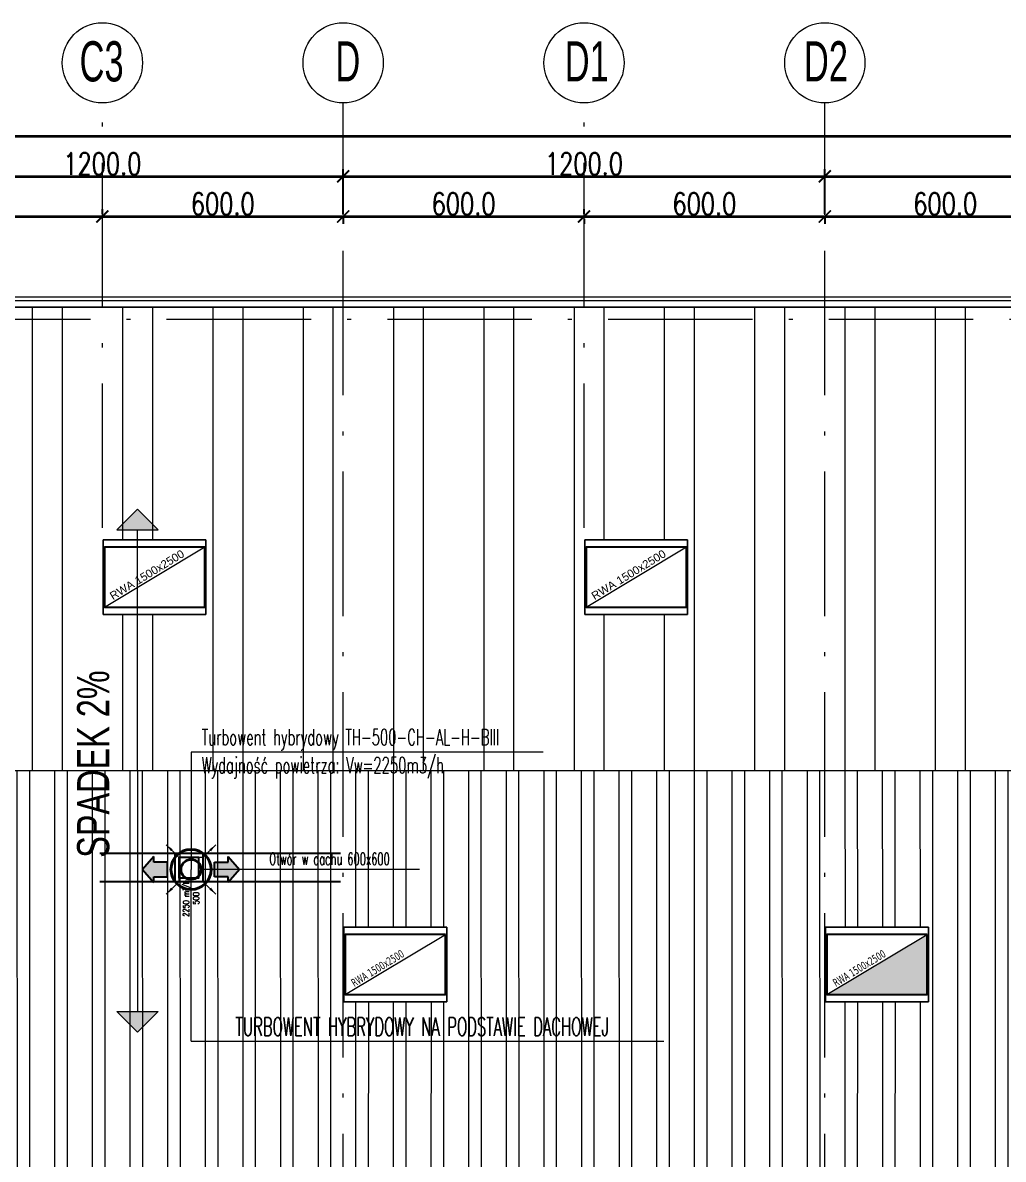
# Model space of a CAD drawing. Extents: x 6529560 to 6558080, y 5579316 to 5588131.
# Drawn here: x 6543331.87 to 6543356.3, y 5579587.29 to 5579615.61 of the extents above; entities that cross this region are included whole.
import ezdxf
from ezdxf.enums import TextEntityAlignment as Align

# ---------------------------------------------------------------- set-up
doc = ezdxf.new("R2010")
doc.units = 0
doc.header["$MEASUREMENT"] = 0
doc.header["$PDSIZE"] = -5
for name, pattern in [('ACAD_ISO10W100', [18, 12, -3, 0, -3]), ('GR_SOLID', [0]), ('STRICHLINIE', [0.75, 0.5, -0.25])]:
    doc.linetypes.add(name, pattern=pattern)
doc.layers.get('0').update_dxf_attribs({"color": 2, "linetype": 'CONTINUOUS', "lineweight": 5})
doc.layers.get('Defpoints').update_dxf_attribs({"linetype": 'CONTINUOUS'})
for name, color, linetype in [('06', 6, 'CONTINUOUS'), ('9', 1, 'CONTINUOUS'), ('_ajw_wywiew', 20, 'STRICHLINIE'), ('arch_osie opisy', 1, 'CONTINUOUS')]:
    doc.layers.add(name, color=color, linetype=linetype)
for name, color, linetype, lineweight in [('3', 4, 'CONTINUOUS', 13), ('arch_opisy', 20, 'CONTINUOUS', 13), ('arch_osie', 181, 'CONTINUOUS', 5), ('arch_powierzchnia', 6, 'CONTINUOUS', 35), ('arch_sciany zewnętrzne', 94, 'CONTINUOUS', 18), ('arch_wymiary', 2, 'CONTINUOUS', 13), ('arch_zadaszenie', 76, 'CONTINUOUS', 15), ('arch_zadaszenie klapy dymowe', 31, 'CONTINUOUS', 13), ('arch_zadaszenie_raster', 76, 'CONTINUOUS', 15), ('FLUID-W1', 7, 'CONTINUOUS', 35), ('FLUID-W1-150-ARRGR', 7, 'CONTINUOUS', 13), ('IS_CIĘŻARY', 1, 'CONTINUOUS', 25), ('IS_OTWOROWANIE', 6, 'CONTINUOUS', 35), ('IS_wentylacja opis', 7, 'CONTINUOUS', 18)]:
    doc.layers.add(name, color=color, linetype=linetype, lineweight=lineweight)
doc.styles.add('FDBES', font='simplex.shx')
doc.styles.add('simplex', font='simplex.shx', dxfattribs={"width": 0.8})
doc.styles.get("Standard").update_dxf_attribs({"font": 'arial.ttf', "width": 0.75})
doc.styles.add('styl1', font='romans.shx', dxfattribs={"width": 0.75})
doc.dimstyles.new('FDBES', dxfattribs={"dimscale": 50, "dimtxt": 4, "dimasz": 2.5, "dimexe": 0.8, "dimexo": 2, "dimgap": 1, "dimtad": 1, "dimdsep": 46, "dimtxsty": 'FDBES', "dimcen": 2.5, "dimclrd": 4, "dimclre": 5, "dimadec": 0, "dimazin": 0, "dimtfac": 1, "dimtmove": 0, "dimatfit": 3, "dimfxl": 1, "dimarcsym": 0})
doc.dimstyles.new('wymiary hala', dxfattribs={"dimtxt": 0.55, "dimasz": 0.3, "dimexe": 0.18, "dimexo": 0.0625, "dimgap": 0.04, "dimtad": 1, "dimtoh": 1, "dimdec": 1, "dimlfac": 100, "dimzin": 0, "dimdsep": 46, "dimtxsty": 'styl1', "dimblk": 'ARCHTICK', "dimcen": 0.09, "dimadec": 0, "dimazin": 0, "dimtfac": 1, "dimtdec": 1, "dimtofl": 0, "dimtmove": 0, "dimatfit": 3, "dimldrblk": 'ARCHTICK', "dimfxl": 1, "dimtolj": 1, "dimtzin": 0, "dimarcsym": 0})

# ---------------------------------------------------------------- blocks, each defined once
blk = doc.blocks.new('_ArchTick')
at = {"color": 0, "linetype": 'ByBlock', "const_width": 0.15}
blk.add_lwpolyline([(-0.5, -0.5), (0.5, 0.5)], dxfattribs=at)
blk = doc.blocks.new('*D169')
at = {"layer": 'arch_wymiary', "color": 0, "lineweight": -2, "transparency": 16777216}
for p, q in [((6543267.857, 5579610.83), (6543267.857, 5579612.96)), ((6543267.857, 5579612.78), (6543375.857, 5579612.78)), ((6543375.857, 5579610.843), (6543375.857, 5579612.96))]:
    blk.add_line(p, q, dxfattribs=at)
at = {"layer": 'Defpoints', "color": 0, "transparency": 16777216}
for p in [(6543375.857, 5579612.78), (6543267.857, 5579610.768), (6543375.857, 5579610.78)]:
    blk.add_point(p, dxfattribs=at)
at = {"layer": 'arch_wymiary', "color": 0, "lineweight": -2, "transparency": 16777216, "xscale": 0.3, "yscale": 0.3, "zscale": 0.3, "rotation": 180}
blk.add_blockref('_ArchTick', (6543267.857, 5579612.78), dxfattribs=at)
at = {"layer": 'arch_wymiary', "color": 0, "lineweight": -2, "transparency": 16777216, "xscale": 0.3, "yscale": 0.3, "zscale": 0.3}
blk.add_blockref('_ArchTick', (6543375.857, 5579612.78), dxfattribs=at)
at = {"layer": 'arch_wymiary', "color": 0, "transparency": 16777216, "insert": (6543321.857, 5579613.095), "char_height": 0.55, "attachment_point": 5, "style": 'styl1'}
blk.add_mtext('\\A1;10800.0', dxfattribs=at)
blk = doc.blocks.new('*D171')
at = {"layer": 'arch_wymiary', "color": 0, "lineweight": -2, "transparency": 16777216}
for p, q in [((6543351.857, 5579610.843), (6543351.857, 5579611.96)), ((6543363.857, 5579610.843), (6543363.857, 5579611.96)), ((6543363.857, 5579611.78), (6543351.857, 5579611.78))]:
    blk.add_line(p, q, dxfattribs=at)
at = {"layer": 'Defpoints', "color": 0, "transparency": 16777216}
for p in [(6543351.857, 5579611.78), (6543351.857, 5579610.78), (6543363.857, 5579610.78)]:
    blk.add_point(p, dxfattribs=at)
at = {"layer": 'arch_wymiary', "color": 0, "lineweight": -2, "transparency": 16777216, "xscale": 0.3, "yscale": 0.3, "zscale": 0.3, "rotation": 180}
blk.add_blockref('_ArchTick', (6543351.857, 5579611.78), dxfattribs=at)
at = {"layer": 'arch_wymiary', "color": 0, "lineweight": -2, "transparency": 16777216, "xscale": 0.3, "yscale": 0.3, "zscale": 0.3}
blk.add_blockref('_ArchTick', (6543363.857, 5579611.78), dxfattribs=at)
at = {"layer": 'arch_wymiary', "color": 0, "transparency": 16777216, "insert": (6543357.857, 5579612.095), "char_height": 0.55, "attachment_point": 5, "style": 'styl1'}
blk.add_mtext('\\A1;1200.0', dxfattribs=at)
blk = doc.blocks.new('*D172')
at = {"layer": 'arch_wymiary', "color": 0, "lineweight": -2, "transparency": 16777216}
for p, q in [((6543339.857, 5579610.843), (6543339.857, 5579611.96)), ((6543351.857, 5579610.843), (6543351.857, 5579611.96)), ((6543351.857, 5579611.78), (6543339.857, 5579611.78))]:
    blk.add_line(p, q, dxfattribs=at)
at = {"layer": 'Defpoints', "color": 0, "transparency": 16777216}
for p in [(6543339.857, 5579611.78), (6543339.857, 5579610.78), (6543351.857, 5579610.78)]:
    blk.add_point(p, dxfattribs=at)
at = {"layer": 'arch_wymiary', "color": 0, "lineweight": -2, "transparency": 16777216, "xscale": 0.3, "yscale": 0.3, "zscale": 0.3, "rotation": 180}
blk.add_blockref('_ArchTick', (6543339.857, 5579611.78), dxfattribs=at)
at = {"layer": 'arch_wymiary', "color": 0, "lineweight": -2, "transparency": 16777216, "xscale": 0.3, "yscale": 0.3, "zscale": 0.3}
blk.add_blockref('_ArchTick', (6543351.857, 5579611.78), dxfattribs=at)
at = {"layer": 'arch_wymiary', "color": 0, "transparency": 16777216, "insert": (6543345.857, 5579612.095), "char_height": 0.55, "attachment_point": 5, "style": 'styl1'}
blk.add_mtext('\\A1;1200.0', dxfattribs=at)
blk = doc.blocks.new('*D173')
at = {"layer": 'arch_wymiary', "color": 0, "lineweight": -2, "transparency": 16777216}
for p, q in [((6543327.857, 5579610.843), (6543327.857, 5579611.96)), ((6543339.857, 5579610.843), (6543339.857, 5579611.96)), ((6543339.857, 5579611.78), (6543327.857, 5579611.78))]:
    blk.add_line(p, q, dxfattribs=at)
at = {"layer": 'Defpoints', "color": 0, "transparency": 16777216}
for p in [(6543327.857, 5579611.78), (6543327.857, 5579610.78), (6543339.857, 5579610.78)]:
    blk.add_point(p, dxfattribs=at)
at = {"layer": 'arch_wymiary', "color": 0, "lineweight": -2, "transparency": 16777216, "xscale": 0.3, "yscale": 0.3, "zscale": 0.3, "rotation": 180}
blk.add_blockref('_ArchTick', (6543327.857, 5579611.78), dxfattribs=at)
at = {"layer": 'arch_wymiary', "color": 0, "lineweight": -2, "transparency": 16777216, "xscale": 0.3, "yscale": 0.3, "zscale": 0.3}
blk.add_blockref('_ArchTick', (6543339.857, 5579611.78), dxfattribs=at)
at = {"layer": 'arch_wymiary', "color": 0, "transparency": 16777216, "insert": (6543333.857, 5579612.095), "char_height": 0.55, "attachment_point": 5, "style": 'styl1'}
blk.add_mtext('\\A1;1200.0', dxfattribs=at)
blk = doc.blocks.new('*D189')
at = {"layer": 'arch_wymiary', "color": 0, "lineweight": -2, "transparency": 16777216}
for p, q in [((6543327.857, 5579610.843), (6543327.857, 5579610.96)), ((6543327.857, 5579610.78), (6543333.857, 5579610.78)), ((6543333.857, 5579610.843), (6543333.857, 5579610.96))]:
    blk.add_line(p, q, dxfattribs=at)
at = {"layer": 'Defpoints', "color": 0, "transparency": 16777216}
for p in [(6543327.857, 5579610.78), (6543333.857, 5579610.78), (6543333.857, 5579610.78)]:
    blk.add_point(p, dxfattribs=at)
at = {"layer": 'arch_wymiary', "color": 0, "lineweight": -2, "transparency": 16777216, "xscale": 0.3, "yscale": 0.3, "zscale": 0.3, "rotation": 180}
blk.add_blockref('_ArchTick', (6543327.857, 5579610.78), dxfattribs=at)
at = {"layer": 'arch_wymiary', "color": 0, "lineweight": -2, "transparency": 16777216, "xscale": 0.3, "yscale": 0.3, "zscale": 0.3}
blk.add_blockref('_ArchTick', (6543333.857, 5579610.78), dxfattribs=at)
at = {"layer": 'arch_wymiary', "color": 0, "transparency": 16777216, "insert": (6543330.857, 5579611.095), "char_height": 0.55, "attachment_point": 5, "style": 'styl1'}
blk.add_mtext('\\A1;600.0', dxfattribs=at)
blk = doc.blocks.new('*D190')
at = {"layer": 'arch_wymiary', "color": 0, "lineweight": -2, "transparency": 16777216}
for p, q in [((6543333.857, 5579610.843), (6543333.857, 5579610.96)), ((6543333.857, 5579610.78), (6543339.857, 5579610.78)), ((6543339.857, 5579610.78), (6543339.857, 5579610.6))]:
    blk.add_line(p, q, dxfattribs=at)
at = {"layer": 'Defpoints', "color": 0, "transparency": 16777216}
for p in [(6543333.857, 5579610.78), (6543339.857, 5579610.843), (6543339.857, 5579610.78)]:
    blk.add_point(p, dxfattribs=at)
at = {"layer": 'arch_wymiary', "color": 0, "lineweight": -2, "transparency": 16777216, "xscale": 0.3, "yscale": 0.3, "zscale": 0.3, "rotation": 180}
blk.add_blockref('_ArchTick', (6543333.857, 5579610.78), dxfattribs=at)
at = {"layer": 'arch_wymiary', "color": 0, "lineweight": -2, "transparency": 16777216, "xscale": 0.3, "yscale": 0.3, "zscale": 0.3}
blk.add_blockref('_ArchTick', (6543339.857, 5579610.78), dxfattribs=at)
at = {"layer": 'arch_wymiary', "color": 0, "transparency": 16777216, "insert": (6543336.857, 5579611.095), "char_height": 0.55, "attachment_point": 5, "style": 'styl1'}
blk.add_mtext('\\A1;600.0', dxfattribs=at)
blk = doc.blocks.new('*D191')
at = {"layer": 'arch_wymiary', "color": 0, "lineweight": -2, "transparency": 16777216}
for p, q in [((6543339.857, 5579610.78), (6543339.857, 5579610.6)), ((6543339.857, 5579610.78), (6543345.857, 5579610.78)), ((6543345.857, 5579610.718), (6543345.857, 5579610.6))]:
    blk.add_line(p, q, dxfattribs=at)
at = {"layer": 'Defpoints', "color": 0, "transparency": 16777216}
for p in [(6543339.857, 5579610.843), (6543345.857, 5579610.78), (6543345.857, 5579610.78)]:
    blk.add_point(p, dxfattribs=at)
at = {"layer": 'arch_wymiary', "color": 0, "lineweight": -2, "transparency": 16777216, "xscale": 0.3, "yscale": 0.3, "zscale": 0.3, "rotation": 180}
blk.add_blockref('_ArchTick', (6543339.857, 5579610.78), dxfattribs=at)
at = {"layer": 'arch_wymiary', "color": 0, "lineweight": -2, "transparency": 16777216, "xscale": 0.3, "yscale": 0.3, "zscale": 0.3}
blk.add_blockref('_ArchTick', (6543345.857, 5579610.78), dxfattribs=at)
at = {"layer": 'arch_wymiary', "color": 0, "transparency": 16777216, "insert": (6543342.857, 5579611.095), "char_height": 0.55, "attachment_point": 5, "style": 'styl1'}
blk.add_mtext('\\A1;600.0', dxfattribs=at)
blk = doc.blocks.new('*D192')
at = {"layer": 'arch_wymiary', "color": 0, "lineweight": -2, "transparency": 16777216}
for p, q in [((6543345.857, 5579610.843), (6543345.857, 5579610.96)), ((6543345.857, 5579610.78), (6543351.857, 5579610.78)), ((6543351.857, 5579610.78), (6543351.857, 5579610.6))]:
    blk.add_line(p, q, dxfattribs=at)
at = {"layer": 'Defpoints', "color": 0, "transparency": 16777216}
for p in [(6543345.857, 5579610.78), (6543351.857, 5579610.843), (6543351.857, 5579610.78)]:
    blk.add_point(p, dxfattribs=at)
at = {"layer": 'arch_wymiary', "color": 0, "lineweight": -2, "transparency": 16777216, "xscale": 0.3, "yscale": 0.3, "zscale": 0.3, "rotation": 180}
blk.add_blockref('_ArchTick', (6543345.857, 5579610.78), dxfattribs=at)
at = {"layer": 'arch_wymiary', "color": 0, "lineweight": -2, "transparency": 16777216, "xscale": 0.3, "yscale": 0.3, "zscale": 0.3}
blk.add_blockref('_ArchTick', (6543351.857, 5579610.78), dxfattribs=at)
at = {"layer": 'arch_wymiary', "color": 0, "transparency": 16777216, "insert": (6543348.857, 5579611.095), "char_height": 0.55, "attachment_point": 5, "style": 'styl1'}
blk.add_mtext('\\A1;600.0', dxfattribs=at)
blk = doc.blocks.new('*D193')
at = {"layer": 'arch_wymiary', "color": 0, "lineweight": -2, "transparency": 16777216}
for p, q in [((6543351.857, 5579610.78), (6543351.857, 5579610.6)), ((6543351.857, 5579610.78), (6543357.857, 5579610.78)), ((6543357.857, 5579610.718), (6543357.857, 5579610.6))]:
    blk.add_line(p, q, dxfattribs=at)
at = {"layer": 'Defpoints', "color": 0, "transparency": 16777216}
for p in [(6543351.857, 5579610.843), (6543357.857, 5579610.78), (6543357.857, 5579610.78)]:
    blk.add_point(p, dxfattribs=at)
at = {"layer": 'arch_wymiary', "color": 0, "lineweight": -2, "transparency": 16777216, "xscale": 0.3, "yscale": 0.3, "zscale": 0.3, "rotation": 180}
blk.add_blockref('_ArchTick', (6543351.857, 5579610.78), dxfattribs=at)
at = {"layer": 'arch_wymiary', "color": 0, "lineweight": -2, "transparency": 16777216, "xscale": 0.3, "yscale": 0.3, "zscale": 0.3}
blk.add_blockref('_ArchTick', (6543357.857, 5579610.78), dxfattribs=at)
at = {"layer": 'arch_wymiary', "color": 0, "transparency": 16777216, "insert": (6543354.857, 5579611.095), "char_height": 0.55, "attachment_point": 5, "style": 'styl1'}
blk.add_mtext('\\A1;600.0', dxfattribs=at)
blk = doc.blocks.new('w2_1')
at = {"layer": '3', "lineweight": 25, "elevation": 7.783}
for points in [[(6543044.329, 5579880.741), (6543050.329, 5579880.741)], [(6543047.759, 5579880.741), (6543047.759, 5579880.041)], [(6543048.459, 5579880.741), (6543048.459, 5579880.041)], [(6543044.329, 5579880.041), (6543050.329, 5579880.041)]]:
    blk.add_lwpolyline(points, dxfattribs=at)
at = {"layer": '9', "lineweight": 25, "elevation": 7.783}
blk.add_lwpolyline([(6543047.859, 5579880.641), (6543048.359, 5579880.641), (6543048.359, 5579880.141), (6543047.859, 5579880.141)], close=True, dxfattribs=at)
blk = doc.blocks.new('*U988')
at = {"color": 0, "linetype": 'ByBlock', "lineweight": -2, "extrusion": (-1, 4e-16, -1e-16)}
blk.add_ellipse((0, 0), major_axis=(0, -500), ratio=1, start_param=-1.570796, end_param=4.712389, dxfattribs=at)
at = {"color": 0, "linetype": 'ByBlock', "lineweight": -2, "extrusion": (1, -4e-16, 1e-16)}
for major_axis in [(0, -500), (0, -250)]:
    blk.add_ellipse((0, 0), major_axis=major_axis, ratio=1, start_param=-1.570796, end_param=4.712389, dxfattribs=at)
at = {"color": 3, "linetype": 'Continuous', "lineweight": -3, "extrusion": (-1, 4e-16, -1e-16)}
blk.add_ellipse((0, 0), major_axis=(0, -250), ratio=1, start_param=-1.570796, end_param=4.712389, dxfattribs=at)
blk = doc.blocks.new('*U987')
at = {"color": 3, "linetype": 'Continuous', "lineweight": -3, "extrusion": (1, 2e-16, 2e-16)}
blk.add_ellipse((0, 0), major_axis=(0, 0, -250), ratio=1, start_param=-1.570796, end_param=4.712389, dxfattribs=at)
at = {"color": 3, "linetype": 'Continuous', "lineweight": -3, "extrusion": (-1, -2e-16, -2e-16)}
blk.add_ellipse((0, 0), major_axis=(0, 0, -250), ratio=1, start_param=-1.570796, end_param=4.712389, dxfattribs=at)
blk = doc.blocks.new('*U986')
at = {"color": 3, "linetype": 'Continuous', "lineweight": -3, "extrusion": (1, 2e-16, 2e-16)}
blk.add_ellipse((0, 0), major_axis=(0, 0, -250), ratio=1, start_param=-1.570796, end_param=4.712389, dxfattribs=at)
at = {"color": 3, "linetype": 'Continuous', "lineweight": -3, "extrusion": (-1, -2e-16, -2e-16)}
blk.add_ellipse((0, 0), major_axis=(0, 0, -250), ratio=1, start_param=-1.570796, end_param=4.712389, dxfattribs=at)
blk = doc.blocks.new('*U1013')
blk.add_leader([(-297, -297), (0, 0)], dimstyle='FDBES', override={"dimscale": 80, "dimclrd": 7})
blk = doc.blocks.new('*U1014')
blk.add_leader([(297, -297), (0, 0)], dimstyle='FDBES', override={"dimscale": 80, "dimclrd": 7})
blk = doc.blocks.new('*U1015')
blk.add_leader([(-297, 297), (0, 0)], dimstyle='FDBES', override={"dimscale": 80, "dimclrd": 7})
blk = doc.blocks.new('*U1016')
blk.add_leader([(297, 297), (0, 0)], dimstyle='FDBES', override={"dimscale": 80, "dimclrd": 7})

msp = doc.modelspace()

# ---------------------------------------------------------------- hatches: boundary and pattern name
at = {"layer": '_ajw_wywiew', "linetype": 'Continuous'}
for points in [[(6543335.1374, 5579594.3262), (6543335.1374, 5579594.184), (6543334.8567, 5579594.5102), (6543335.1374, 5579594.8363), (6543335.1374, 5579594.6942), (6543335.4811, 5579594.6942), (6543335.4811, 5579594.3262)], [(6543336.9947, 5579594.3262), (6543336.9947, 5579594.184), (6543337.2755, 5579594.5102), (6543336.9947, 5579594.8363), (6543336.9947, 5579594.6942), (6543336.6511, 5579594.6942), (6543336.6511, 5579594.3262)]]:
    msp.add_hatch(color=256, dxfattribs=at).paths.add_polyline_path(points)
at = {"layer": 'arch_opisy', "linetype": 'GR_SOLID'}
for points in [[(6543334.2165, 5579602.9706), (6543334.7336, 5579603.4878), (6543335.2508, 5579602.9706)], [(6543334.2165, 5579590.9706), (6543334.7336, 5579590.4535), (6543335.2508, 5579590.9706)]]:
    msp.add_hatch(color=8, dxfattribs=at).paths.add_polyline_path(points)
at = {"layer": 'arch_zadaszenie klapy dymowe'}
msp.add_hatch(color=256, dxfattribs=at).paths.add_polyline_path([(6543354.4071, 5579592.8939), (6543354.4071, 5579591.3939), (6543351.9071, 5579591.3939)])
at = {"layer": 'arch_zadaszenie_raster'}
h = msp.add_hatch(dxfattribs=at)
h.set_pattern_fill('ANSI32,_O', color=256, scale=6, angle=45)
h.set_pattern_definition([(90, (-75.1374, 0), (-2.25, 4e-16), []), (90, (-74.3874, 0.75), (-2.25, 4e-16), [])])
h.paths.add_polyline_path([(6543267.5571, 5579608.5202), (6543376.1571, 5579608.5202), (6543376.1571, 5579596.9702), (6543267.5571, 5579596.9702)])
h.paths.add_polyline_path([(6543357.8771, 5579602.7262), (6543360.4371, 5579602.7262), (6543360.4371, 5579600.8662), (6543357.8771, 5579600.8662)], flags=16)
h.paths.add_polyline_path([(6543345.8771, 5579602.7267), (6543348.4371, 5579602.7267), (6543348.4371, 5579600.8667), (6543345.8771, 5579600.8667)], flags=16)
h.paths.add_polyline_path([(6543333.8771, 5579602.7262), (6543336.4371, 5579602.7262), (6543336.4371, 5579600.8662), (6543333.8771, 5579600.8662)], flags=16)
h.paths.add_polyline_path([(6543282.8571, 5579599.2202), (6543321.8571, 5579599.2202), (6543321.8571, 5579596.9702), (6543282.8571, 5579596.9702)])
h = msp.add_hatch(dxfattribs=at)
h.set_pattern_fill('ANSI32,_O', color=256, scale=2.5, angle=45)
h.set_pattern_definition([(90, (-75.1374, 0), (-0.9375, 2e-16), []), (90, (-74.8249, 0.3125), (-0.9375, 2e-16), [])])
h.paths.add_polyline_path([(6543376.1571, 5579596.9697), (6543267.5571, 5579596.9697), (6543267.5571, 5579585.7202), (6543376.1571, 5579585.7202)])
h.paths.add_polyline_path([(6543339.8771, 5579593.0739), (6543342.4371, 5579593.0739), (6543342.4371, 5579591.2139), (6543339.8771, 5579591.2139)], flags=16)
h.paths.add_polyline_path([(6543351.8771, 5579593.0739), (6543354.4371, 5579593.0739), (6543354.4371, 5579591.2139), (6543351.8771, 5579591.2139)], flags=16)
h.paths.add_polyline_path([(6543363.8771, 5579593.0739), (6543366.4371, 5579593.0739), (6543366.4371, 5579591.2139), (6543363.8771, 5579591.2139)], flags=16)
h.paths.add_polyline_path([(6543282.8571, 5579596.9702), (6543321.8571, 5579596.9702), (6543321.8571, 5579594.7124), (6543282.8571, 5579594.7124)])

# ---------------------------------------------------------------- linework, layer by layer
at = {"layer": '06', "elevation": -7.3391}
for points in [[(6543336.4071, 5579602.5442), (6543333.9071, 5579602.5442), (6543333.9071, 5579601.0442), (6543336.4071, 5579601.0442)], [(6543348.4071, 5579602.5442), (6543345.9071, 5579602.5442), (6543345.9071, 5579601.0442), (6543348.4071, 5579601.0442)], [(6543342.4071, 5579592.8939), (6543339.9071, 5579592.8939), (6543339.9071, 5579591.3939), (6543342.4071, 5579591.3939)], [(6543354.4071, 5579592.8939), (6543351.9071, 5579592.8939), (6543351.9071, 5579591.3939), (6543354.4071, 5579591.3939)]]:
    msp.add_lwpolyline(points, close=True, dxfattribs=at)
at = {"layer": '_ajw_wywiew', "linetype": 'Continuous'}
for p, q in [((6543335.1374, 5579594.8363, 7.0659), (6543334.8567, 5579594.5102, 7.0659)), ((6543335.1374, 5579594.6942, 7.0659), (6543335.1374, 5579594.8363, 7.0659)), ((6543335.4811, 5579594.6942, 7.0659), (6543335.1374, 5579594.6942, 7.0659)), ((6543335.4811, 5579594.3262, 7.0659), (6543335.4811, 5579594.6942, 7.0659)), ((6543336.6511, 5579594.3262, 7.0659), (6543336.6511, 5579594.6942, 7.0659)), ((6543336.6511, 5579594.6942, 7.0659), (6543336.9947, 5579594.6942, 7.0659)), ((6543336.9947, 5579594.6942, 7.0659), (6543336.9947, 5579594.8363, 7.0659)), ((6543336.9947, 5579594.8363, 7.0659), (6543337.2755, 5579594.5102, 7.0659)), ((6543334.8567, 5579594.5102, 7.0659), (6543335.1374, 5579594.184, 7.0659)), ((6543335.1374, 5579594.3262, 7.0659), (6543335.4811, 5579594.3262, 7.0659)), ((6543335.1374, 5579594.184, 7.0659), (6543335.1374, 5579594.3262, 7.0659)), ((6543336.9947, 5579594.3262, 7.0659), (6543336.6511, 5579594.3262, 7.0659)), ((6543337.2755, 5579594.5102, 7.0659), (6543336.9947, 5579594.184, 7.0659)), ((6543336.9947, 5579594.184, 7.0659), (6543336.9947, 5579594.3262, 7.0659))]:
    msp.add_line(p, q, dxfattribs=at)
at = {"layer": 'arch_opisy', "color": 8}
for q in [(6543334.7336, 5579602.9706), (6543334.7336, 5579590.9706)]:
    msp.add_line((6543334.7336, 5579596.9706), q, dxfattribs=at)
at = {"layer": 'arch_opisy', "color": 8, "extrusion": (0, 0, -1)}
for points in [[(-6543334.2165, 5579602.9706), (-6543335.2508, 5579602.9706), (-6543334.7336, 5579603.4878), (-6543334.2165, 5579602.9706)], [(-6543334.2165, 5579590.9706), (-6543335.2508, 5579590.9706), (-6543334.7336, 5579590.4535), (-6543334.2165, 5579590.9706)]]:
    msp.add_lwpolyline(points, dxfattribs=at)
at = {"layer": 'arch_osie', "linetype": 'ACAD_ISO10W100', "ltscale": 0.3, "extrusion": (-4.94832e-09, -8.0265e-10, 1)}
for points in [[(6543333.8571, 5579603.0202), (6543333.8571, 5579613.6084)], [(6543339.8571, 5579501.825), (6543339.8571, 5579613.6084)], [(6543345.8571, 5579603.0202), (6543345.8571, 5579613.6084)], [(6543351.8571, 5579501.825), (6543351.8571, 5579613.6084)], [(6543258.4571, 5579608.2202), (6543385.2571, 5579608.2202)]]:
    msp.add_lwpolyline(points, dxfattribs=at)
at = {"layer": 'arch_osie'}
for centre in [(6543333.8571, 5579614.6084, 6.5405), (6543339.8571, 5579614.6084, 6.5405), (6543345.8571, 5579614.6084, 6.5405), (6543351.8571, 5579614.6084, 6.5405)]:
    msp.add_circle(centre, 1, dxfattribs=at)
at = {"layer": 'arch_powierzchnia'}
for points in [[(6543263.2971, 5579612.7802), (6543380.4171, 5579612.7802), (6543380.4171, 5579502.4102), (6543263.2971, 5579502.4102)], [(6543264.2971, 5579611.7802), (6543379.4171, 5579611.7802), (6543379.4171, 5579503.4102), (6543264.2971, 5579503.4102)], [(6543265.2971, 5579610.7802), (6543378.4171, 5579610.7802), (6543378.4171, 5579504.4102), (6543265.2971, 5579504.4102)]]:
    msp.add_lwpolyline(points, close=True, dxfattribs=at)
at = {"layer": 'arch_sciany zewnętrzne'}
for points in [[(6543267.2971, 5579608.7802), (6543376.4171, 5579608.7802), (6543376.4171, 5579506.4102), (6543267.2971, 5579506.4102)], [(6543267.3972, 5579608.6802), (6543267.3972, 5579517.9701), (6543376.3171, 5579517.9701), (6543376.3171, 5579608.6802)], [(6543267.5572, 5579608.5202), (6543267.5572, 5579518.2102), (6543376.1571, 5579518.2102), (6543376.1571, 5579608.5202)]]:
    msp.add_lwpolyline(points, close=True, dxfattribs=at)
at = {"layer": 'arch_zadaszenie'}
for points in [[(6543267.5571, 5579608.5202), (6543376.1571, 5579608.5202), (6543376.1571, 5579596.9702), (6543267.5571, 5579596.9702)], [(6543333.8771, 5579602.7262), (6543336.4371, 5579602.7262), (6543336.4371, 5579600.8662), (6543333.8771, 5579600.8662)], [(6543345.8771, 5579602.7267), (6543348.4371, 5579602.7267), (6543348.4371, 5579600.8667), (6543345.8771, 5579600.8667)], [(6543376.1571, 5579596.9697), (6543267.5571, 5579596.9697), (6543267.5571, 5579585.7202), (6543376.1571, 5579585.7202)], [(6543339.8771, 5579593.0739), (6543342.4371, 5579593.0739), (6543342.4371, 5579591.2139), (6543339.8771, 5579591.2139)], [(6543351.8771, 5579593.0739), (6543354.4371, 5579593.0739), (6543354.4371, 5579591.2139), (6543351.8771, 5579591.2139)]]:
    msp.add_lwpolyline(points, close=True, dxfattribs=at)
at = {"layer": 'arch_zadaszenie klapy dymowe'}
for p, q in [((6543336.4371, 5579602.7262), (6543333.8771, 5579602.7262)), ((6543333.8771, 5579602.7262), (6543333.8771, 5579600.8662)), ((6543333.9071, 5579601.0462), (6543333.9071, 5579602.5462)), ((6543333.9071, 5579602.5462), (6543336.4071, 5579602.5462)), ((6543333.9071, 5579601.0462), (6543336.4071, 5579602.5462)), ((6543333.9071, 5579601.0462), (6543336.4071, 5579602.5462)), ((6543336.4071, 5579602.5462), (6543336.4071, 5579601.0462)), ((6543336.4071, 5579602.5462), (6543336.4071, 5579601.0462)), ((6543336.4371, 5579600.8662), (6543336.4371, 5579602.7262)), ((6543348.4371, 5579602.7262), (6543345.8771, 5579602.7262)), ((6543345.8771, 5579602.7262), (6543345.8771, 5579600.8662)), ((6543345.9071, 5579601.0462), (6543345.9071, 5579602.5462)), ((6543345.9071, 5579602.5462), (6543348.4071, 5579602.5462)), ((6543345.9071, 5579601.0462), (6543348.4071, 5579602.5462)), ((6543345.9071, 5579601.0462), (6543348.4071, 5579602.5462)), ((6543348.4071, 5579602.5462), (6543348.4071, 5579601.0462)), ((6543348.4071, 5579602.5462), (6543348.4071, 5579601.0462)), ((6543348.4371, 5579600.8662), (6543348.4371, 5579602.7262)), ((6543333.8771, 5579600.8662), (6543336.4371, 5579600.8662)), ((6543336.4071, 5579601.0462), (6543333.9071, 5579601.0462)), ((6543336.4071, 5579601.0462), (6543333.9071, 5579601.0462)), ((6543345.8771, 5579600.8662), (6543348.4371, 5579600.8662)), ((6543348.4071, 5579601.0462), (6543345.9071, 5579601.0462)), ((6543348.4071, 5579601.0462), (6543345.9071, 5579601.0462)), ((6543339.9071, 5579591.3939), (6543342.4071, 5579592.8939)), ((6543351.9071, 5579591.3939), (6543354.4071, 5579592.8939))]:
    msp.add_line(p, q, dxfattribs=at)
for points in [[(6543342.4371, 5579591.2139), (6543342.4371, 5579593.0739), (6543339.8771, 5579593.0739), (6543339.8771, 5579591.2139)], [(6543339.9071, 5579591.3939), (6543339.9071, 5579592.8939), (6543342.4071, 5579592.8939), (6543342.4071, 5579591.3939)], [(6543354.4371, 5579591.2139), (6543354.4371, 5579593.0739), (6543351.8771, 5579593.0739), (6543351.8771, 5579591.2139)], [(6543351.9071, 5579591.3939), (6543351.9071, 5579592.8939), (6543354.4071, 5579592.8939), (6543354.4071, 5579591.3939)]]:
    msp.add_lwpolyline(points, close=True, dxfattribs=at)
for points in [[(6543342.4071, 5579592.8939), (6543342.4071, 5579591.3939), (6543339.9071, 5579591.3939), (6543342.4071, 5579592.8939)], [(6543354.4071, 5579592.8939), (6543354.4071, 5579591.3939), (6543351.9071, 5579591.3939), (6543354.4071, 5579592.8939)]]:
    msp.add_lwpolyline(points, dxfattribs=at)
at = {"layer": 'IS_OTWOROWANIE', "color": 2, "lineweight": 0}
msp.add_line((6543336.0661, 5579590.2291, -7352.701), (6543336.0661, 5579594.5102, 7.4959), dxfattribs=at)
at = {"layer": 'IS_OTWOROWANIE', "lineweight": 0}
msp.add_line((6543341.7603, 5579594.5102, 7.4959), (6543336.3661, 5579594.5102, 7.0886), dxfattribs=at)
at = {"layer": 'IS_OTWOROWANIE', "lineweight": 0, "elevation": 7.0659}
msp.add_lwpolyline([(6543335.7661, 5579594.2102), (6543336.3661, 5579594.2102), (6543336.3661, 5579594.8102), (6543335.7661, 5579594.8102)], close=True, dxfattribs=at)
at = {"layer": 'IS_OTWOROWANIE', "color": 2, "lineweight": 0, "elevation": -7352.701}
msp.add_lwpolyline([(6543336.0661, 5579590.2291), (6543347.8455, 5579590.2291)], dxfattribs=at)
at = {"layer": 'IS_wentylacja opis', "elevation": 7.4959}
msp.add_lwpolyline([(6543344.8393, 5579597.434), (6543336.0661, 5579597.434), (6543336.0661, 5579594.5102)], dxfattribs=at)

# ---------------------------------------------------------------- block references
at = {"layer": '3', "lineweight": 25, "xscale": -1}
msp.add_blockref('w2_1', (13086384.123, -285.8358, -0.0369), dxfattribs=at)
at = {"layer": 'FLUID-W1', "color": 3, "linetype": 'Continuous', "extrusion": (1, -3e-16, 1e-16), "xscale": 0.0009999999920032, "yscale": 0.0009999999920032, "zscale": 0.0009999999920032, "rotation": 90.00000000000003}
msp.add_blockref('*U988', (5579594.5102, 7.7459, 6543336.0661), dxfattribs=at)
at = {"layer": 'FLUID-W1', "color": 3, "linetype": 'Continuous', "extrusion": (0, -1, -2e-16), "xscale": 0.0009999999920032, "yscale": 0.0009999999920032, "zscale": 0.0009999999920032, "rotation": 270}
for name, p in [('*U987', (6543336.0661, 7.0659, -5579594.5102)), ('*U986', (6543336.0661, 7.6559, -5579594.5102))]:
    msp.add_blockref(name, p, dxfattribs=at)
at = {"layer": 'FLUID-W1-150-ARRGR', "xscale": 0.0009999999920032, "yscale": 0.0009999999920032, "zscale": 0.0009999999920032, "rotation": 90.00000000000003}
for name, p in [('*U1016', (6543335.7454, 5579594.8309, 7.8759)), ('*U1014', (6543336.3868, 5579594.8309, 7.8759)), ('*U1015', (6543335.7454, 5579594.1895, 7.8759)), ('*U1013', (6543336.3868, 5579594.1895, 7.8759))]:
    msp.add_blockref(name, p, dxfattribs=at)

# ---------------------------------------------------------------- texts
at = {"layer": 'arch_opisy', "color": 8, "width": 0.722959}
msp.add_text('SPADEK 2%', height=0.8, rotation=90, dxfattribs=at).set_placement((6543334.0272, 5579594.8016, 13.8796))
at = {"layer": 'arch_osie opisy', "char_height": 1, "width": 1.5, "attachment_point": 1}
for s, insert in [('{\\fArial Narrow|b0|i0|c238|p34;C3}', (6543333.289, 5579615.1464, 6.5405)), ('{\\fArial Narrow|b0|i0|c238|p34;D}', (6543339.6627, 5579615.1464, 6.5405)), ('{\\fArial Narrow|b0|i0|c238|p34;D1}', (6543345.3762, 5579615.1464, 6.5405)), ('{\\fArial Narrow|b0|i0|c238|p34;D2}', (6543351.3364, 5579615.1464, 6.5405))]:
    msp.add_mtext(s, dxfattribs=dict(at, insert=insert))
at = {"layer": 'arch_zadaszenie klapy dymowe'}
for p in [(6543334.1197, 5579601.2176, 13.8796), (6543346.1197, 5579601.2176, 6.5405)]:
    msp.add_text('RWA 1500x2500', height=0.2, rotation=31.45802, dxfattribs=at).set_placement(p)
at = {"layer": 'arch_zadaszenie klapy dymowe', "char_height": 0.2, "width": 2.165027, "attachment_point": 1, "rotation": 31.45802}
for insert in [(6543340.0304, 5579591.7501, 6.5405), (6543352.0304, 5579591.7501, 13.8796)]:
    msp.add_mtext('{\\fTahoma|b0|i0|c0|p34;RWA 1500x2500}', dxfattribs=dict(at, insert=insert))
at = {"layer": 'FLUID-W1-150-ARRGR', "color": 7, "insert": (6543336.0661, 5579593.7916, 7.8759), "char_height": 0.15, "attachment_point": 5, "rotation": 90, "style": 'simplex'}
msp.add_mtext('2250 m{\\A2;\\H0.5x;3}/h\\P500', dxfattribs=at)
at = {"layer": 'IS_CIĘŻARY', "color": 2, "style": 'simplex', "width": 0.6}
msp.add_text('TURBOWENT HYBRYDOWY NA PODSTAWIE DACHOWEJ', height=0.45, dxfattribs=at).set_placement((6543341.825, 5579590.3685, -7352.701), align=Align.CENTER)
at = {"layer": 'IS_OTWOROWANIE', "lineweight": 0, "style": 'simplex', "width": 0.6}
msp.add_text('Otwór w dachu 600x600', height=0.3, dxfattribs=at).set_placement((6543338.017, 5579594.7726, 21.4455), align=Align.MIDDLE_LEFT)
at = {"layer": 'IS_wentylacja opis', "style": 'simplex', "width": 0.6}
for s, p in [('Turbowent hybrydowy TH-500-CH-AL-H-BIII', (6543336.3296, 5579597.8064, 21.4455)), ('Wydajność powietrza: Vw=2250m3/h', (6543336.3296, 5579597.1085, 21.4455))]:
    msp.add_text(s, height=0.4, dxfattribs=at).set_placement(p, align=Align.MIDDLE_LEFT)

# ---------------------------------------------------------------- dimensions: what is measured, and where the dimension line sits
at = {"layer": 'arch_wymiary'}
dim = msp.add_linear_dim(base=(6543375.8571, 5579612.7802), p1=(6543267.8571, 5579610.7677, 6.5405), p2=(6543375.8571, 5579610.7802, 6.5405), dimstyle='wymiary hala', dxfattribs=at)
dim.commit()
dim.dimension.update_dxf_attribs({"geometry": '*D169', "text_midpoint": (6543321.8571, 5579613.0952)})
for base, p1, p2, picture, middle in [((6543327.8571, 5579611.7802), (6543339.8571, 5579610.7802, 6.5405), (6543327.8571, 5579610.7802, 6.5405), '*D173', (6543333.8571, 5579612.0952)), ((6543339.8571, 5579611.7802), (6543351.8571, 5579610.7802, 6.5405), (6543339.8571, 5579610.7802, 6.5405), '*D172', (6543345.8571, 5579612.0952)), ((6543351.8571, 5579611.7802), (6543363.8571, 5579610.7802, 6.5405), (6543351.8571, 5579610.7802, 6.5405), '*D171', (6543357.8571, 5579612.0952)), ((6543333.8571, 5579610.7802), (6543327.8571, 5579610.7802, 6.5405), (6543333.8571, 5579610.7802, 6.5405), '*D189', (6543330.8571, 5579611.0952)), ((6543339.8571, 5579610.7802), (6543333.8571, 5579610.7802, 6.5405), (6543339.8571, 5579610.8427), '*D190', (6543336.8571, 5579611.0952)), ((6543345.8571, 5579610.7802), (6543339.8571, 5579610.8427), (6543345.8571, 5579610.7802, 6.5405), '*D191', (6543342.8571, 5579611.0952)), ((6543351.8571, 5579610.7802), (6543345.8571, 5579610.7802, 6.5405), (6543351.8571, 5579610.8427), '*D192', (6543348.8571, 5579611.0952)), ((6543357.8571, 5579610.7802), (6543351.8571, 5579610.8427), (6543357.8571, 5579610.7802, 6.5405), '*D193', (6543354.8571, 5579611.0952))]:
    dim = msp.add_linear_dim(base=base, p1=p1, p2=p2, dimstyle='wymiary hala', override={"dimtmove": 1}, dxfattribs=at)
    dim.commit()
    dim.dimension.update_dxf_attribs({"geometry": picture, "text_midpoint": middle})

doc.saveas('drawing.dxf')
